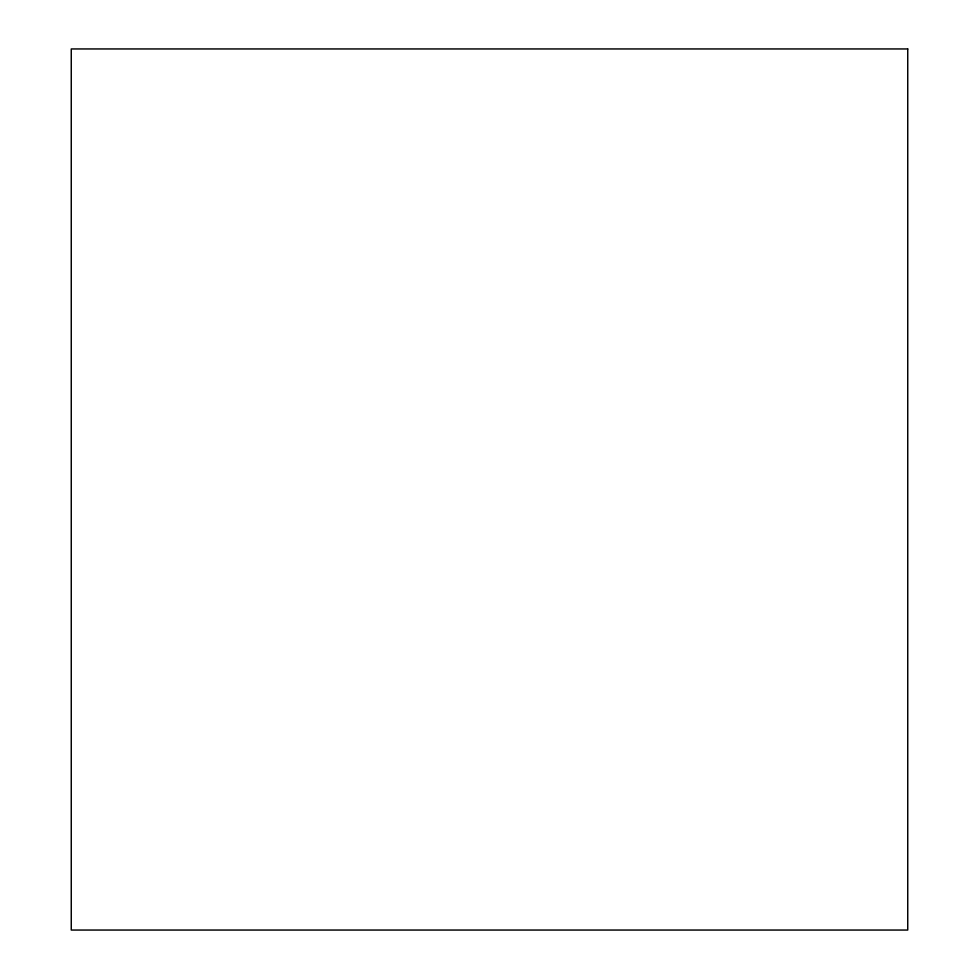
<?xml version="1.0" encoding="UTF-8"?>
<svg xmlns="http://www.w3.org/2000/svg" width="979" height="979" viewBox="0 0 979 979"><rect width="100%" height="100%" fill="white"/><g stroke="black" fill="none" stroke-linecap="round" stroke-linejoin="round"><path stroke-width="1.47" d="M907.741 48.95L71.259 48.95L71.259 930.05L907.741 930.05L907.741 48.95"/></g></svg>
